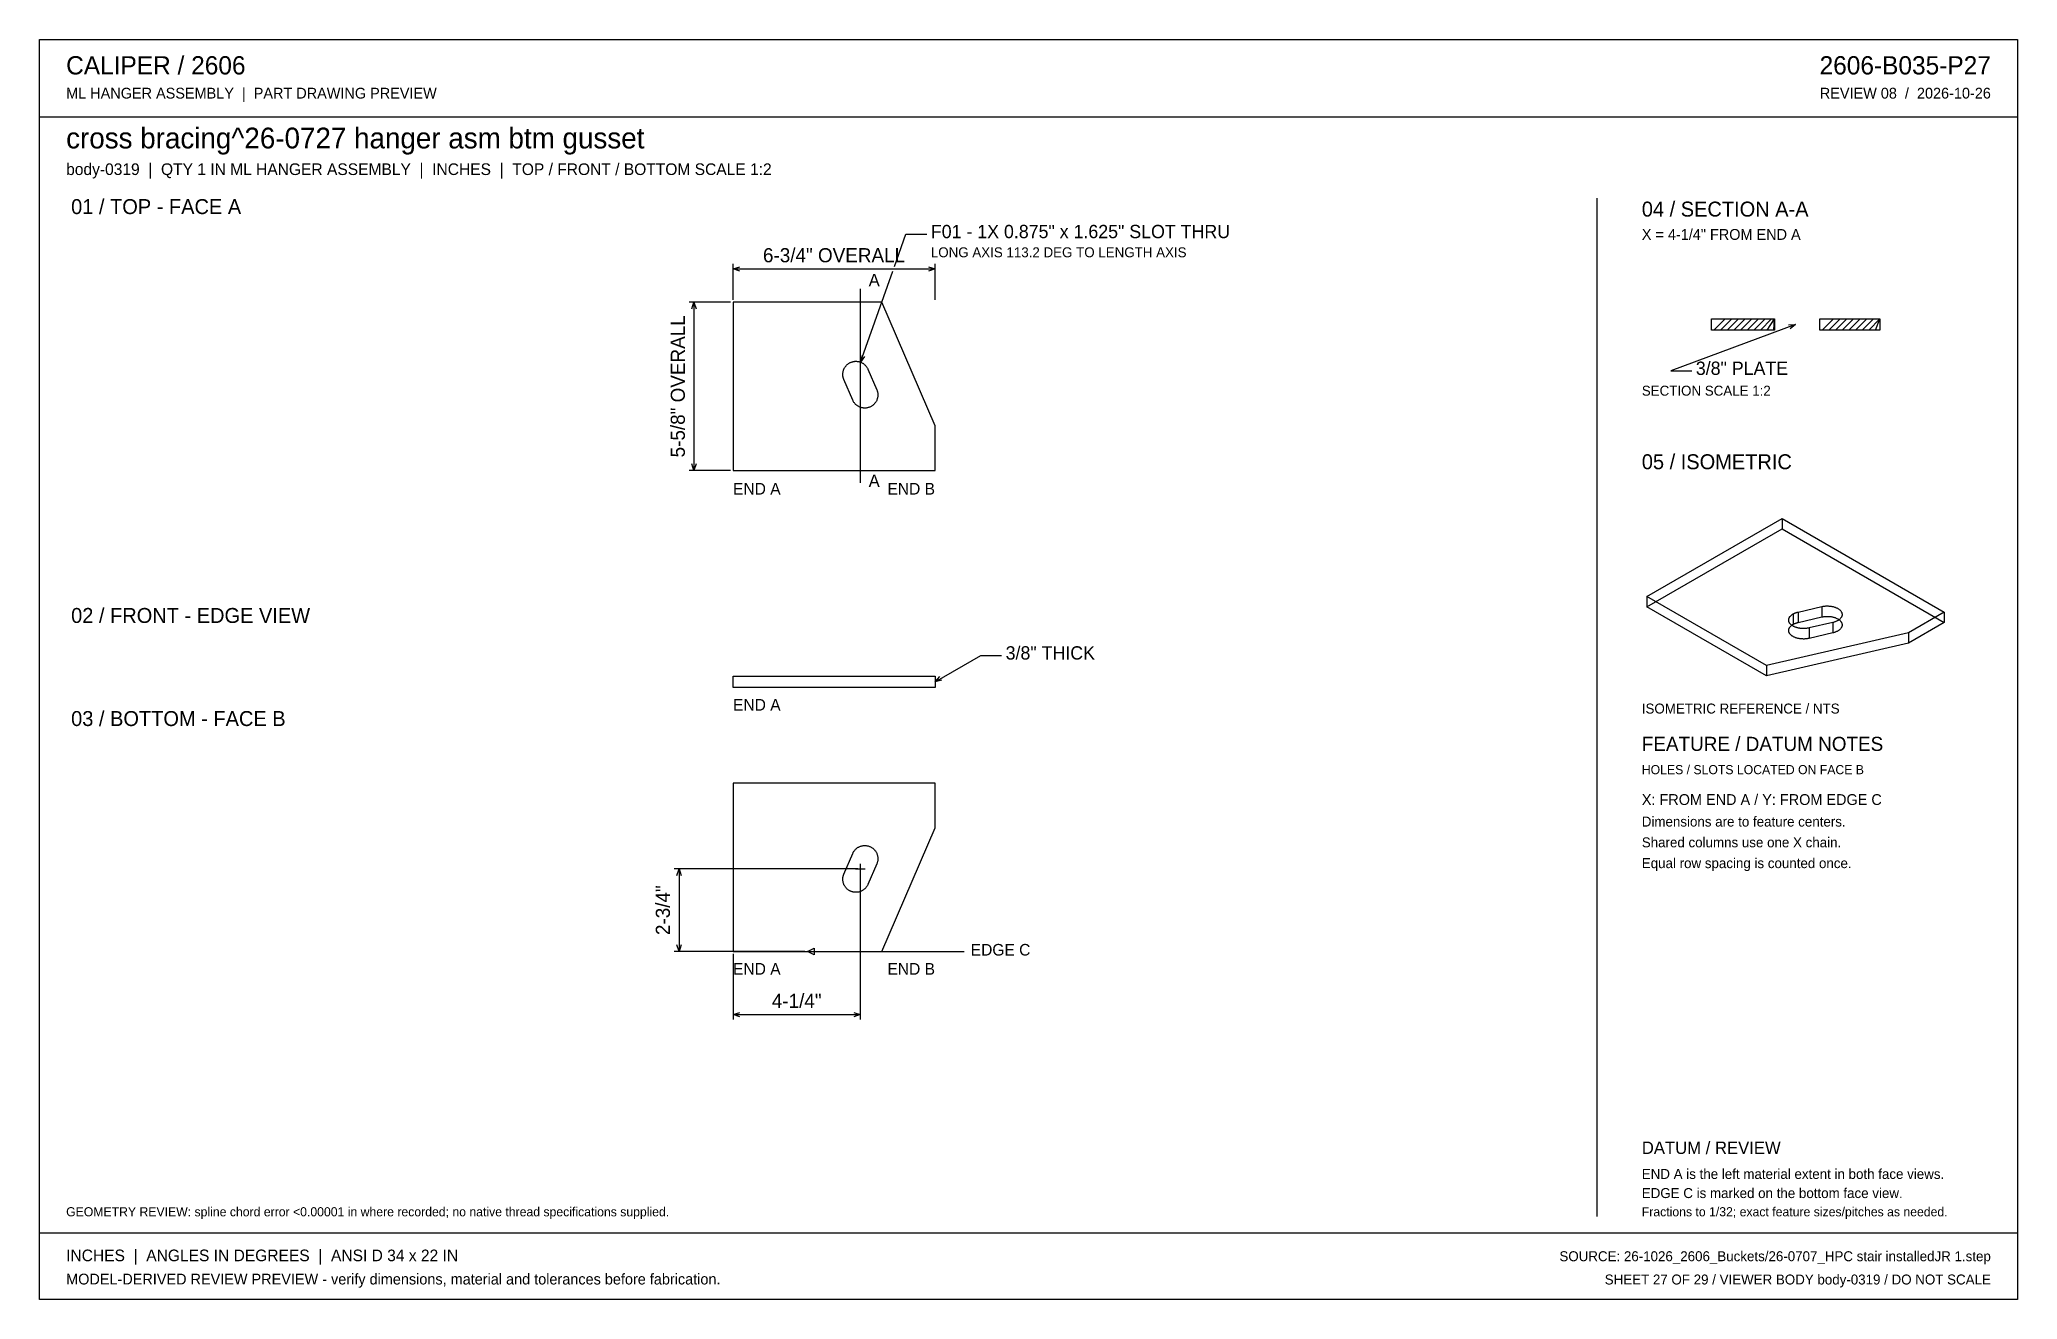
# Model space of a CAD drawing. Header units: inches. Extents: x 0.9 to 67.1, y 0.9 to 43.1.
import ezdxf
from ezdxf.enums import TextEntityAlignment as Align

# ---------------------------------------------------------------- set-up
doc = ezdxf.new("R2010")
doc.units = ezdxf.units.IN
doc.header["$MEASUREMENT"] = 0

msp = doc.modelspace()

# ---------------------------------------------------------------- linework, layer by layer
at = {"layer": 'ANNOTATION'}
for p, q in [((29.516, 35.467), (29.903, 36.556)), ((29.903, 36.556), (30.597, 36.556)), ((24.125, 34.361), (24.125, 35.556)), ((24.125, 35.389), (24.347, 35.458)), ((24.125, 35.389), (30.875, 35.389)), ((24.347, 35.319), (24.125, 35.389)), ((28.383, 32.275), (29.461, 35.31)), ((30.653, 35.458), (30.875, 35.389)), ((30.875, 35.389), (30.653, 35.319)), ((30.875, 34.361), (30.875, 35.556)), ((28.379, 34.722), (28.379, 28.236)), ((24.042, 34.278), (22.653, 34.278)), ((22.75, 34.056), (22.819, 34.278)), ((22.819, 34.278), (22.819, 28.653)), ((22.819, 34.278), (22.889, 34.056)), ((59.639, 33.535), (55.472, 31.986)), ((59.406, 33.522), (59.639, 33.535)), ((59.639, 33.535), (59.455, 33.392)), ((28.383, 32.275), (28.392, 32.508)), ((28.522, 32.461), (28.383, 32.275)), ((55.472, 31.986), (56.167, 31.986)), ((24.042, 28.653), (22.653, 28.653)), ((22.819, 28.653), (22.75, 28.875)), ((22.889, 28.875), (22.819, 28.653)), ((30.875, 21.59), (32.403, 22.472)), ((32.403, 22.472), (33.097, 22.472)), ((30.875, 21.59), (31.033, 21.762)), ((31.102, 21.641), (30.875, 21.59)), ((28.296, 15.334), (22.153, 15.334)), ((22.25, 15.112), (22.319, 15.334)), ((22.319, 15.334), (22.319, 12.576)), ((22.319, 15.334), (22.389, 15.112)), ((28.213, 15.334), (28.546, 15.334)), ((28.379, 15.501), (28.379, 15.168)), ((28.379, 15.251), (28.379, 10.299)), ((26.529, 12.576), (22.153, 12.576)), ((22.319, 12.576), (22.25, 12.799)), ((22.389, 12.799), (22.319, 12.576)), ((26.612, 12.576), (26.835, 12.688)), ((26.612, 12.576), (31.847, 12.576)), ((26.835, 12.465), (26.612, 12.576)), ((26.835, 12.688), (26.835, 12.465)), ((24.125, 12.493), (24.125, 10.299)), ((24.125, 10.465), (24.347, 10.535)), ((24.125, 10.465), (28.379, 10.465)), ((24.347, 10.396), (24.125, 10.465)), ((28.157, 10.535), (28.379, 10.465)), ((28.379, 10.465), (28.157, 10.396))]:
    msp.add_line(p, q, dxfattribs=at)
at = {"layer": 'OUTLINE'}
for p, q in [((0.944, 43.056), (67.056, 43.056)), ((0.944, 0.944), (0.944, 43.056)), ((67.056, 43.056), (67.056, 0.944)), ((0.944, 40.472), (67.056, 40.472)), ((53, 37.75), (53, 3.722)), ((24.125, 34.278), (24.125, 28.653)), ((29.1, 34.278), (24.125, 34.278)), ((30.875, 30.143), (29.1, 34.278)), ((56.826, 33.722), (58.937, 33.722)), ((56.826, 33.347), (56.826, 33.722)), ((56.91, 33.347), (57.285, 33.722)), ((57.132, 33.347), (57.507, 33.722)), ((57.354, 33.347), (57.729, 33.722)), ((57.576, 33.347), (57.951, 33.722)), ((57.799, 33.347), (58.174, 33.722)), ((58.021, 33.347), (58.396, 33.722)), ((58.243, 33.347), (58.618, 33.722)), ((58.465, 33.347), (58.84, 33.722)), ((58.688, 33.347), (58.937, 33.722)), ((58.91, 33.347), (58.937, 33.722)), ((58.937, 33.722), (58.937, 33.347)), ((60.45, 33.722), (62.451, 33.722)), ((60.45, 33.347), (60.45, 33.722)), ((60.533, 33.347), (60.908, 33.722)), ((60.755, 33.347), (61.13, 33.722)), ((60.978, 33.347), (61.353, 33.722)), ((61.2, 33.347), (61.575, 33.722)), ((61.422, 33.347), (61.797, 33.722)), ((61.644, 33.347), (62.019, 33.722)), ((61.866, 33.347), (62.241, 33.722)), ((62.089, 33.347), (62.451, 33.722)), ((62.311, 33.347), (62.451, 33.722)), ((62.451, 33.722), (62.451, 33.347)), ((58.937, 33.347), (56.826, 33.347)), ((62.451, 33.347), (60.45, 33.347)), ((27.794, 31.883), (27.795, 31.902)), ((27.794, 31.864), (27.794, 31.883)), ((27.794, 31.862), (27.794, 31.864)), ((27.794, 31.859), (27.794, 31.862)), ((27.794, 31.856), (27.794, 31.859)), ((27.794, 31.853), (27.794, 31.856)), ((27.794, 31.851), (27.794, 31.853)), ((27.794, 31.848), (27.794, 31.851)), ((27.794, 31.845), (27.794, 31.848)), ((27.794, 31.842), (27.794, 31.845)), ((27.795, 31.84), (27.794, 31.842)), ((27.795, 31.902), (27.797, 31.92)), ((27.795, 31.837), (27.795, 31.84)), ((27.795, 31.834), (27.795, 31.837)), ((27.795, 31.831), (27.795, 31.834)), ((27.795, 31.828), (27.795, 31.831)), ((27.796, 31.826), (27.795, 31.828)), ((27.796, 31.823), (27.796, 31.826)), ((27.796, 31.82), (27.796, 31.823)), ((27.796, 31.817), (27.796, 31.82)), ((27.797, 31.815), (27.796, 31.817)), ((27.797, 31.92), (27.8, 31.939)), ((27.797, 31.812), (27.797, 31.815)), ((27.797, 31.809), (27.797, 31.812)), ((27.798, 31.806), (27.797, 31.809)), ((27.798, 31.804), (27.798, 31.806)), ((27.798, 31.801), (27.798, 31.804)), ((27.799, 31.798), (27.798, 31.801)), ((27.799, 31.795), (27.799, 31.798)), ((27.8, 31.793), (27.799, 31.795)), ((27.8, 31.939), (27.804, 31.957)), ((27.8, 31.79), (27.8, 31.793)), ((27.801, 31.787), (27.8, 31.79)), ((27.801, 31.785), (27.801, 31.787)), ((27.802, 31.782), (27.801, 31.785)), ((27.802, 31.779), (27.802, 31.782)), ((27.803, 31.776), (27.802, 31.779)), ((27.803, 31.774), (27.803, 31.776)), ((27.804, 31.771), (27.803, 31.774)), ((27.804, 31.957), (27.808, 31.975)), ((27.805, 31.768), (27.804, 31.771)), ((27.805, 31.766), (27.805, 31.768)), ((27.806, 31.763), (27.805, 31.766)), ((27.806, 31.76), (27.806, 31.763)), ((27.807, 31.757), (27.806, 31.76)), ((27.808, 31.755), (27.807, 31.757)), ((27.808, 31.975), (27.813, 31.993)), ((27.809, 31.752), (27.808, 31.755)), ((27.809, 31.749), (27.809, 31.752)), ((27.81, 31.747), (27.809, 31.749)), ((27.811, 31.744), (27.81, 31.747)), ((27.811, 31.741), (27.811, 31.744)), ((27.812, 31.739), (27.811, 31.741)), ((27.813, 31.736), (27.812, 31.739)), ((27.813, 31.993), (27.819, 32.011)), ((27.814, 31.733), (27.813, 31.736)), ((27.815, 31.731), (27.814, 31.733)), ((27.819, 32.011), (27.826, 32.029)), ((27.826, 32.029), (27.833, 32.046)), ((27.833, 32.046), (27.841, 32.063)), ((27.841, 32.063), (27.85, 32.079)), ((27.85, 32.079), (27.86, 32.095)), ((27.86, 32.095), (27.87, 32.111)), ((27.87, 32.111), (27.881, 32.126)), ((27.881, 32.126), (27.892, 32.141)), ((27.892, 32.141), (27.904, 32.155)), ((27.904, 32.155), (27.917, 32.169)), ((27.917, 32.169), (27.93, 32.182)), ((27.93, 32.182), (27.944, 32.195)), ((27.944, 32.195), (27.959, 32.207)), ((27.959, 32.207), (27.973, 32.218)), ((27.973, 32.218), (27.989, 32.229)), ((27.989, 32.229), (28.005, 32.239)), ((28.005, 32.239), (28.021, 32.248)), ((28.021, 32.248), (28.037, 32.257)), ((28.037, 32.257), (28.054, 32.265)), ((28.054, 32.265), (28.072, 32.272)), ((28.072, 32.272), (28.089, 32.278)), ((28.089, 32.278), (28.107, 32.284)), ((28.107, 32.284), (28.125, 32.289)), ((28.125, 32.289), (28.143, 32.293)), ((28.143, 32.293), (28.162, 32.296)), ((28.162, 32.296), (28.18, 32.299)), ((28.18, 32.299), (28.199, 32.301)), ((28.199, 32.301), (28.217, 32.302)), ((28.217, 32.302), (28.236, 32.302)), ((28.236, 32.302), (28.255, 32.301)), ((28.255, 32.301), (28.273, 32.3)), ((28.273, 32.3), (28.292, 32.298)), ((28.292, 32.298), (28.311, 32.295)), ((28.311, 32.295), (28.329, 32.291)), ((28.329, 32.291), (28.347, 32.286)), ((28.347, 32.286), (28.365, 32.281)), ((28.365, 32.281), (28.383, 32.275)), ((28.383, 32.275), (28.4, 32.268)), ((28.4, 32.268), (28.417, 32.261)), ((28.417, 32.261), (28.434, 32.252)), ((28.434, 32.252), (28.45, 32.243)), ((28.45, 32.243), (28.466, 32.234)), ((28.466, 32.234), (28.482, 32.223)), ((28.482, 32.223), (28.497, 32.212)), ((28.497, 32.212), (28.511, 32.2)), ((28.511, 32.2), (28.526, 32.188)), ((28.526, 32.188), (28.539, 32.175)), ((28.539, 32.175), (28.552, 32.162)), ((28.552, 32.162), (28.565, 32.148)), ((28.565, 32.148), (28.576, 32.133)), ((28.576, 32.133), (28.588, 32.118)), ((28.588, 32.118), (28.598, 32.103)), ((28.598, 32.103), (28.608, 32.087)), ((28.608, 32.087), (28.617, 32.071)), ((28.617, 32.071), (28.626, 32.054)), ((28.626, 32.054), (28.633, 32.037)), ((28.633, 32.037), (28.929, 31.348)), ((27.816, 31.728), (27.815, 31.731)), ((27.816, 31.726), (27.816, 31.728)), ((27.817, 31.723), (27.816, 31.726)), ((27.818, 31.72), (27.817, 31.723)), ((27.819, 31.718), (27.818, 31.72)), ((27.82, 31.715), (27.819, 31.718)), ((27.821, 31.712), (27.82, 31.715)), ((27.822, 31.71), (27.821, 31.712)), ((27.823, 31.707), (27.822, 31.71)), ((27.824, 31.705), (27.823, 31.707)), ((27.825, 31.702), (27.824, 31.705)), ((27.826, 31.7), (27.825, 31.702)), ((27.827, 31.697), (27.826, 31.7)), ((27.828, 31.694), (27.827, 31.697)), ((27.829, 31.692), (27.828, 31.694)), ((28.125, 31.003), (27.829, 31.692)), ((28.929, 31.348), (28.937, 31.328)), ((28.937, 31.328), (28.944, 31.308)), ((28.944, 31.308), (28.95, 31.287)), ((28.953, 31.074), (28.947, 31.054)), ((28.95, 31.287), (28.955, 31.266)), ((28.957, 31.095), (28.953, 31.074)), ((28.955, 31.266), (28.959, 31.245)), ((28.961, 31.117), (28.957, 31.095)), ((28.959, 31.245), (28.962, 31.224)), ((28.963, 31.138), (28.961, 31.117)), ((28.962, 31.224), (28.964, 31.202)), ((28.964, 31.159), (28.963, 31.138)), ((28.964, 31.202), (28.965, 31.181)), ((28.965, 31.181), (28.964, 31.159)), ((28.134, 30.983), (28.125, 31.003)), ((28.144, 30.964), (28.134, 30.983)), ((28.155, 30.946), (28.144, 30.964)), ((28.167, 30.928), (28.155, 30.946)), ((28.179, 30.91), (28.167, 30.928)), ((28.193, 30.893), (28.179, 30.91)), ((28.207, 30.877), (28.193, 30.893)), ((28.222, 30.862), (28.207, 30.877)), ((28.238, 30.847), (28.222, 30.862)), ((28.254, 30.834), (28.238, 30.847)), ((28.271, 30.821), (28.254, 30.834)), ((28.289, 30.808), (28.271, 30.821)), ((28.307, 30.797), (28.289, 30.808)), ((28.326, 30.787), (28.307, 30.797)), ((28.345, 30.777), (28.326, 30.787)), ((28.365, 30.769), (28.345, 30.777)), ((28.385, 30.762), (28.365, 30.769)), ((28.406, 30.755), (28.385, 30.762)), ((28.426, 30.75), (28.406, 30.755)), ((28.447, 30.745), (28.426, 30.75)), ((28.469, 30.742), (28.447, 30.745)), ((28.49, 30.739), (28.469, 30.742)), ((28.511, 30.738), (28.49, 30.739)), ((28.533, 30.738), (28.511, 30.738)), ((28.554, 30.739), (28.533, 30.738)), ((28.576, 30.74), (28.554, 30.739)), ((28.597, 30.743), (28.576, 30.74)), ((28.618, 30.747), (28.597, 30.743)), ((28.639, 30.752), (28.618, 30.747)), ((28.66, 30.758), (28.639, 30.752)), ((28.68, 30.765), (28.66, 30.758)), ((28.7, 30.773), (28.68, 30.765)), ((28.719, 30.782), (28.7, 30.773)), ((28.738, 30.792), (28.719, 30.782)), ((28.757, 30.803), (28.738, 30.792)), ((28.775, 30.815), (28.757, 30.803)), ((28.792, 30.827), (28.775, 30.815)), ((28.809, 30.841), (28.792, 30.827)), ((28.825, 30.855), (28.809, 30.841)), ((28.841, 30.87), (28.825, 30.855)), ((28.855, 30.886), (28.841, 30.87)), ((28.869, 30.902), (28.855, 30.886)), ((28.882, 30.919), (28.869, 30.902)), ((28.894, 30.937), (28.882, 30.919)), ((28.905, 30.955), (28.894, 30.937)), ((28.916, 30.974), (28.905, 30.955)), ((28.925, 30.993), (28.916, 30.974)), ((28.934, 31.013), (28.925, 30.993)), ((28.941, 31.033), (28.934, 31.013)), ((28.947, 31.054), (28.941, 31.033)), ((30.875, 28.653), (30.875, 30.143)), ((24.125, 28.653), (30.875, 28.653)), ((54.667, 24.44), (59.187, 27.05)), ((54.667, 24.092), (59.187, 26.702)), ((59.187, 27.05), (59.187, 26.702)), ((59.187, 27.05), (64.611, 23.918)), ((59.187, 26.702), (64.611, 23.57)), ((54.667, 24.44), (54.667, 24.092)), ((58.664, 22.132), (54.667, 24.44)), ((58.664, 21.784), (54.667, 24.092)), ((59.477, 23.799), (59.488, 23.81)), ((59.488, 23.81), (59.5, 23.82)), ((59.5, 23.82), (59.512, 23.83)), ((59.512, 23.83), (59.525, 23.839)), ((59.525, 23.839), (59.54, 23.848)), ((59.54, 23.848), (59.554, 23.857)), ((59.554, 23.857), (59.556, 23.859)), ((59.554, 23.857), (59.554, 23.509)), ((59.556, 23.859), (59.559, 23.86)), ((59.559, 23.86), (59.561, 23.861)), ((59.561, 23.861), (59.563, 23.862)), ((59.563, 23.862), (59.566, 23.864)), ((59.566, 23.864), (59.568, 23.865)), ((59.568, 23.865), (59.57, 23.866)), ((59.57, 23.866), (59.573, 23.867)), ((59.573, 23.867), (59.575, 23.869)), ((59.575, 23.869), (59.577, 23.87)), ((59.577, 23.87), (59.58, 23.871)), ((59.58, 23.871), (59.582, 23.872)), ((59.582, 23.872), (59.584, 23.873)), ((59.584, 23.873), (59.587, 23.874)), ((59.587, 23.874), (59.589, 23.876)), ((59.589, 23.876), (59.592, 23.877)), ((59.592, 23.877), (59.594, 23.878)), ((59.594, 23.878), (59.597, 23.879)), ((59.597, 23.879), (59.599, 23.88)), ((59.599, 23.88), (59.601, 23.881)), ((59.601, 23.881), (59.604, 23.882)), ((59.604, 23.882), (59.606, 23.884)), ((59.606, 23.884), (59.609, 23.885)), ((59.609, 23.885), (59.612, 23.886)), ((59.612, 23.886), (59.614, 23.887)), ((59.614, 23.887), (59.617, 23.888)), ((59.617, 23.888), (59.619, 23.889)), ((59.619, 23.889), (59.622, 23.89)), ((59.622, 23.89), (59.624, 23.891)), ((59.624, 23.891), (59.627, 23.892)), ((59.627, 23.892), (59.63, 23.893)), ((59.63, 23.893), (59.632, 23.894)), ((59.632, 23.894), (59.635, 23.895)), ((59.635, 23.895), (59.638, 23.896)), ((59.638, 23.896), (59.64, 23.897)), ((59.64, 23.897), (59.643, 23.898)), ((59.643, 23.898), (59.646, 23.899)), ((59.646, 23.899), (59.648, 23.9)), ((59.648, 23.9), (59.651, 23.901)), ((59.651, 23.901), (59.654, 23.902)), ((59.654, 23.902), (59.656, 23.903)), ((59.656, 23.903), (59.659, 23.904)), ((59.659, 23.904), (59.662, 23.904)), ((59.662, 23.904), (59.665, 23.905)), ((59.665, 23.905), (59.667, 23.906)), ((59.667, 23.906), (59.67, 23.907)), ((59.67, 23.907), (59.673, 23.908)), ((59.673, 23.908), (59.676, 23.909)), ((59.676, 23.909), (59.678, 23.91)), ((59.678, 23.91), (59.681, 23.91)), ((59.681, 23.91), (59.684, 23.911)), ((59.684, 23.911), (59.687, 23.912)), ((59.687, 23.912), (59.69, 23.913)), ((59.69, 23.913), (59.693, 23.914)), ((59.693, 23.914), (59.695, 23.914)), ((59.695, 23.914), (59.698, 23.915)), ((59.698, 23.915), (59.701, 23.916)), ((59.701, 23.916), (59.704, 23.917)), ((59.704, 23.917), (59.707, 23.917)), ((59.707, 23.917), (59.71, 23.918)), ((59.71, 23.918), (59.713, 23.919)), ((59.713, 23.919), (59.716, 23.92)), ((59.716, 23.92), (59.719, 23.92)), ((59.719, 23.92), (59.721, 23.921)), ((59.721, 23.921), (60.513, 24.103)), ((59.721, 23.921), (59.721, 23.573)), ((60.513, 24.103), (60.536, 24.108)), ((60.513, 24.103), (60.513, 23.755)), ((60.536, 24.108), (60.559, 24.113)), ((60.559, 24.113), (60.583, 24.116)), ((60.583, 24.116), (60.607, 24.119)), ((60.607, 24.119), (60.631, 24.121)), ((60.631, 24.121), (60.655, 24.123)), ((60.655, 24.123), (60.679, 24.124)), ((60.679, 24.124), (60.704, 24.124)), ((60.704, 24.124), (60.728, 24.123)), ((60.728, 24.123), (60.752, 24.122)), ((60.752, 24.122), (60.777, 24.12)), ((60.777, 24.12), (60.801, 24.118)), ((60.801, 24.118), (60.824, 24.114)), ((60.824, 24.114), (60.848, 24.11)), ((60.848, 24.11), (60.871, 24.106)), ((60.871, 24.106), (60.894, 24.101)), ((60.894, 24.101), (60.916, 24.095)), ((60.916, 24.095), (60.937, 24.088)), ((60.937, 24.088), (60.958, 24.081)), ((60.958, 24.081), (60.979, 24.073)), ((60.979, 24.073), (60.999, 24.065)), ((60.999, 24.065), (61.018, 24.056)), ((61.018, 24.056), (61.036, 24.047)), ((61.036, 24.047), (61.053, 24.037)), ((61.053, 24.037), (61.07, 24.027)), ((61.07, 24.027), (61.086, 24.016)), ((61.086, 24.016), (61.101, 24.005)), ((61.101, 24.005), (61.114, 23.993)), ((61.114, 23.993), (61.127, 23.981)), ((61.127, 23.981), (61.139, 23.969)), ((61.139, 23.969), (61.15, 23.956)), ((61.15, 23.956), (61.159, 23.943)), ((61.159, 23.943), (61.168, 23.93)), ((61.168, 23.93), (61.175, 23.917)), ((61.175, 23.917), (61.181, 23.903)), ((61.181, 23.903), (61.186, 23.889)), ((61.186, 23.889), (61.19, 23.875)), ((61.192, 23.805), (61.188, 23.791)), ((61.19, 23.875), (61.193, 23.861)), ((61.194, 23.819), (61.192, 23.805)), ((61.193, 23.861), (61.194, 23.847)), ((61.194, 23.847), (61.195, 23.833)), ((61.195, 23.833), (61.194, 23.819)), ((64.611, 23.918), (63.414, 23.227)), ((64.611, 23.918), (64.611, 23.57)), ((63.414, 23.227), (58.664, 22.132)), ((59.409, 23.671), (59.411, 23.683)), ((59.409, 23.659), (59.409, 23.671)), ((59.409, 23.647), (59.409, 23.659)), ((59.41, 23.634), (59.409, 23.647)), ((59.409, 23.323), (59.411, 23.335)), ((59.409, 23.311), (59.409, 23.323)), ((59.409, 23.299), (59.409, 23.311)), ((59.41, 23.286), (59.409, 23.299)), ((59.412, 23.622), (59.41, 23.634)), ((59.412, 23.274), (59.41, 23.286)), ((59.411, 23.683), (59.414, 23.696)), ((59.411, 23.335), (59.414, 23.348)), ((59.415, 23.61), (59.412, 23.622)), ((59.415, 23.262), (59.412, 23.274)), ((59.414, 23.696), (59.417, 23.708)), ((59.414, 23.348), (59.417, 23.36)), ((59.418, 23.598), (59.415, 23.61)), ((59.418, 23.25), (59.415, 23.262)), ((59.417, 23.708), (59.422, 23.72)), ((59.417, 23.36), (59.422, 23.372)), ((59.423, 23.586), (59.418, 23.598)), ((59.423, 23.238), (59.418, 23.25)), ((59.422, 23.72), (59.427, 23.732)), ((59.422, 23.372), (59.427, 23.384)), ((59.428, 23.574), (59.423, 23.586)), ((59.428, 23.226), (59.423, 23.238)), ((59.427, 23.732), (59.433, 23.743)), ((59.427, 23.384), (59.433, 23.395)), ((59.435, 23.562), (59.428, 23.574)), ((59.435, 23.214), (59.428, 23.226)), ((59.433, 23.743), (59.44, 23.755)), ((59.433, 23.395), (59.44, 23.407)), ((59.442, 23.551), (59.435, 23.562)), ((59.442, 23.203), (59.435, 23.214)), ((59.44, 23.755), (59.448, 23.766)), ((59.44, 23.407), (59.448, 23.418)), ((59.45, 23.539), (59.442, 23.551)), ((59.45, 23.191), (59.442, 23.203)), ((59.448, 23.766), (59.457, 23.777)), ((59.448, 23.418), (59.457, 23.429)), ((59.459, 23.528), (59.45, 23.539)), ((59.459, 23.18), (59.45, 23.191)), ((59.457, 23.777), (59.466, 23.788)), ((59.457, 23.429), (59.466, 23.44)), ((59.469, 23.517), (59.459, 23.528)), ((59.469, 23.169), (59.459, 23.18)), ((59.466, 23.788), (59.477, 23.799)), ((59.466, 23.44), (59.477, 23.451)), ((59.479, 23.507), (59.469, 23.517)), ((59.479, 23.159), (59.469, 23.169)), ((59.477, 23.451), (59.488, 23.462)), ((59.491, 23.496), (59.479, 23.507)), ((59.491, 23.148), (59.479, 23.159)), ((59.488, 23.462), (59.5, 23.472)), ((59.503, 23.486), (59.491, 23.496)), ((59.503, 23.138), (59.491, 23.148)), ((59.5, 23.472), (59.512, 23.482)), ((59.516, 23.476), (59.503, 23.486)), ((59.512, 23.482), (59.525, 23.491)), ((59.529, 23.467), (59.516, 23.476)), ((59.525, 23.491), (59.54, 23.5)), ((59.543, 23.458), (59.529, 23.467)), ((59.54, 23.5), (59.554, 23.509)), ((59.558, 23.449), (59.543, 23.458)), ((59.554, 23.509), (59.556, 23.511)), ((59.556, 23.511), (59.559, 23.512)), ((59.574, 23.441), (59.558, 23.449)), ((59.559, 23.512), (59.561, 23.513)), ((59.561, 23.513), (59.563, 23.514)), ((59.563, 23.514), (59.566, 23.516)), ((59.566, 23.516), (59.568, 23.517)), ((59.568, 23.517), (59.57, 23.518)), ((59.57, 23.518), (59.573, 23.519)), ((59.573, 23.519), (59.575, 23.521)), ((59.59, 23.433), (59.574, 23.441)), ((59.575, 23.521), (59.577, 23.522)), ((59.577, 23.522), (59.58, 23.523)), ((59.58, 23.523), (59.582, 23.524)), ((59.582, 23.524), (59.584, 23.525)), ((59.584, 23.525), (59.587, 23.526)), ((59.587, 23.526), (59.589, 23.528)), ((59.589, 23.528), (59.592, 23.529)), ((59.606, 23.425), (59.59, 23.433)), ((59.592, 23.529), (59.594, 23.53)), ((59.594, 23.53), (59.597, 23.531)), ((59.597, 23.531), (59.599, 23.532)), ((59.599, 23.532), (59.601, 23.533)), ((59.601, 23.533), (59.604, 23.534)), ((59.604, 23.534), (59.606, 23.536)), ((59.606, 23.536), (59.609, 23.537)), ((59.624, 23.418), (59.606, 23.425)), ((59.609, 23.537), (59.612, 23.538)), ((59.612, 23.538), (59.614, 23.539)), ((59.614, 23.539), (59.617, 23.54)), ((59.617, 23.54), (59.619, 23.541)), ((59.619, 23.541), (59.622, 23.542)), ((59.622, 23.542), (59.624, 23.543)), ((59.624, 23.543), (59.627, 23.544)), ((59.641, 23.411), (59.624, 23.418)), ((59.627, 23.544), (59.63, 23.545)), ((59.63, 23.545), (59.632, 23.546)), ((59.632, 23.546), (59.635, 23.547)), ((59.635, 23.547), (59.638, 23.548)), ((59.638, 23.548), (59.64, 23.549)), ((59.64, 23.549), (59.643, 23.55)), ((59.66, 23.405), (59.641, 23.411)), ((59.643, 23.55), (59.646, 23.551)), ((59.646, 23.551), (59.648, 23.552)), ((59.648, 23.552), (59.651, 23.553)), ((59.651, 23.553), (59.654, 23.554)), ((59.654, 23.554), (59.656, 23.555)), ((59.656, 23.555), (59.659, 23.556)), ((59.659, 23.556), (59.662, 23.556)), ((59.678, 23.399), (59.66, 23.405)), ((59.662, 23.556), (59.665, 23.557)), ((59.665, 23.557), (59.667, 23.558)), ((59.667, 23.558), (59.67, 23.559)), ((59.67, 23.559), (59.673, 23.56)), ((59.673, 23.56), (59.676, 23.561)), ((59.676, 23.561), (59.678, 23.562)), ((59.678, 23.562), (59.681, 23.562)), ((59.697, 23.394), (59.678, 23.399)), ((59.681, 23.562), (59.684, 23.563)), ((59.684, 23.563), (59.687, 23.564)), ((59.687, 23.564), (59.69, 23.565)), ((59.69, 23.565), (59.693, 23.566)), ((59.693, 23.566), (59.695, 23.566)), ((59.695, 23.566), (59.698, 23.567)), ((59.717, 23.389), (59.697, 23.394)), ((59.698, 23.567), (59.701, 23.568)), ((59.701, 23.568), (59.704, 23.569)), ((59.704, 23.569), (59.707, 23.569)), ((59.707, 23.569), (59.71, 23.57)), ((59.71, 23.57), (59.713, 23.571)), ((59.713, 23.571), (59.716, 23.572)), ((59.716, 23.572), (59.719, 23.572)), ((59.737, 23.384), (59.717, 23.389)), ((59.719, 23.572), (59.721, 23.573)), ((59.721, 23.573), (60.513, 23.755)), ((59.757, 23.38), (59.737, 23.384)), ((59.777, 23.377), (59.757, 23.38)), ((59.798, 23.374), (59.777, 23.377)), ((59.819, 23.372), (59.798, 23.374)), ((59.84, 23.37), (59.819, 23.372)), ((59.861, 23.368), (59.84, 23.37)), ((59.882, 23.368), (59.861, 23.368)), ((59.903, 23.367), (59.882, 23.368)), ((59.925, 23.367), (59.903, 23.367)), ((59.946, 23.368), (59.925, 23.367)), ((59.967, 23.369), (59.946, 23.368)), ((59.988, 23.371), (59.967, 23.369)), ((60.009, 23.373), (59.988, 23.371)), ((60.03, 23.376), (60.009, 23.373)), ((60.05, 23.38), (60.03, 23.376)), ((60.07, 23.383), (60.05, 23.38)), ((60.09, 23.388), (60.07, 23.383)), ((60.882, 23.57), (60.09, 23.388)), ((60.09, 23.388), (60.09, 23.04)), ((60.882, 23.222), (60.09, 23.04)), ((60.513, 23.755), (60.536, 23.76)), ((60.536, 23.76), (60.559, 23.765)), ((60.559, 23.765), (60.583, 23.768)), ((60.583, 23.768), (60.607, 23.771)), ((60.607, 23.771), (60.631, 23.773)), ((60.631, 23.773), (60.655, 23.775)), ((60.655, 23.775), (60.679, 23.776)), ((60.679, 23.776), (60.704, 23.776)), ((60.704, 23.776), (60.728, 23.775)), ((60.728, 23.775), (60.752, 23.774)), ((60.752, 23.774), (60.777, 23.772)), ((60.777, 23.772), (60.801, 23.77)), ((60.801, 23.77), (60.824, 23.766)), ((60.824, 23.766), (60.848, 23.762)), ((60.848, 23.762), (60.871, 23.758)), ((60.871, 23.758), (60.894, 23.753)), ((60.904, 23.576), (60.882, 23.57)), ((60.882, 23.57), (60.882, 23.222)), ((60.904, 23.228), (60.882, 23.222)), ((60.894, 23.753), (60.916, 23.747)), ((60.926, 23.582), (60.904, 23.576)), ((60.926, 23.234), (60.904, 23.228)), ((60.916, 23.747), (60.937, 23.74)), ((60.947, 23.589), (60.926, 23.582)), ((60.947, 23.241), (60.926, 23.234)), ((60.937, 23.74), (60.958, 23.733)), ((60.968, 23.596), (60.947, 23.589)), ((60.968, 23.248), (60.947, 23.241)), ((60.958, 23.733), (60.979, 23.725)), ((60.988, 23.604), (60.968, 23.596)), ((60.988, 23.256), (60.968, 23.248)), ((60.979, 23.725), (60.999, 23.717)), ((61.008, 23.613), (60.988, 23.604)), ((61.008, 23.265), (60.988, 23.256)), ((60.999, 23.717), (61.018, 23.708)), ((61.027, 23.622), (61.008, 23.613)), ((61.027, 23.274), (61.008, 23.265)), ((61.018, 23.708), (61.036, 23.699)), ((61.044, 23.631), (61.027, 23.622)), ((61.044, 23.283), (61.027, 23.274)), ((61.036, 23.699), (61.053, 23.689)), ((61.061, 23.641), (61.044, 23.631)), ((61.061, 23.293), (61.044, 23.283)), ((61.053, 23.689), (61.07, 23.679)), ((61.078, 23.652), (61.061, 23.641)), ((61.078, 23.304), (61.061, 23.293)), ((61.07, 23.679), (61.086, 23.668)), ((61.093, 23.663), (61.078, 23.652)), ((61.093, 23.315), (61.078, 23.304)), ((61.086, 23.668), (61.101, 23.657)), ((61.107, 23.674), (61.093, 23.663)), ((61.107, 23.326), (61.093, 23.315)), ((61.101, 23.657), (61.114, 23.645)), ((61.121, 23.686), (61.107, 23.674)), ((61.121, 23.338), (61.107, 23.326)), ((61.114, 23.645), (61.127, 23.633)), ((61.133, 23.698), (61.121, 23.686)), ((61.133, 23.35), (61.121, 23.338)), ((61.127, 23.633), (61.139, 23.621)), ((61.144, 23.711), (61.133, 23.698)), ((61.144, 23.363), (61.133, 23.35)), ((61.139, 23.621), (61.15, 23.608)), ((61.154, 23.723), (61.144, 23.711)), ((61.154, 23.376), (61.144, 23.363)), ((61.15, 23.608), (61.159, 23.595)), ((61.163, 23.737), (61.154, 23.723)), ((61.163, 23.389), (61.154, 23.376)), ((61.159, 23.595), (61.168, 23.582)), ((61.171, 23.75), (61.163, 23.737)), ((61.171, 23.402), (61.163, 23.389)), ((61.168, 23.582), (61.175, 23.569)), ((61.178, 23.763), (61.171, 23.75)), ((61.178, 23.415), (61.171, 23.402)), ((61.175, 23.569), (61.181, 23.555)), ((61.184, 23.777), (61.178, 23.763)), ((61.184, 23.429), (61.178, 23.415)), ((61.181, 23.555), (61.186, 23.541)), ((61.188, 23.791), (61.184, 23.777)), ((61.188, 23.443), (61.184, 23.429)), ((61.186, 23.541), (61.19, 23.527)), ((61.192, 23.457), (61.188, 23.443)), ((61.19, 23.527), (61.193, 23.513)), ((61.194, 23.471), (61.192, 23.457)), ((61.193, 23.513), (61.194, 23.499)), ((61.194, 23.499), (61.195, 23.485)), ((61.195, 23.485), (61.194, 23.471)), ((64.611, 23.57), (63.414, 22.879)), ((63.414, 23.227), (63.414, 22.879)), ((63.414, 22.879), (58.664, 21.784)), ((59.516, 23.128), (59.503, 23.138)), ((59.529, 23.119), (59.516, 23.128)), ((59.543, 23.11), (59.529, 23.119)), ((59.558, 23.101), (59.543, 23.11)), ((59.574, 23.093), (59.558, 23.101)), ((59.59, 23.085), (59.574, 23.093)), ((59.606, 23.077), (59.59, 23.085)), ((59.624, 23.07), (59.606, 23.077)), ((59.641, 23.063), (59.624, 23.07)), ((59.66, 23.057), (59.641, 23.063)), ((59.678, 23.051), (59.66, 23.057)), ((59.697, 23.046), (59.678, 23.051)), ((59.717, 23.041), (59.697, 23.046)), ((59.737, 23.036), (59.717, 23.041)), ((59.757, 23.032), (59.737, 23.036)), ((59.777, 23.029), (59.757, 23.032)), ((59.798, 23.026), (59.777, 23.029)), ((59.819, 23.024), (59.798, 23.026)), ((59.84, 23.022), (59.819, 23.024)), ((59.861, 23.02), (59.84, 23.022)), ((59.882, 23.02), (59.861, 23.02)), ((59.903, 23.019), (59.882, 23.02)), ((59.925, 23.019), (59.903, 23.019)), ((59.946, 23.02), (59.925, 23.019)), ((59.967, 23.021), (59.946, 23.02)), ((59.988, 23.023), (59.967, 23.021)), ((60.009, 23.025), (59.988, 23.023)), ((60.03, 23.028), (60.009, 23.025)), ((60.05, 23.032), (60.03, 23.028)), ((60.07, 23.035), (60.05, 23.032)), ((60.09, 23.04), (60.07, 23.035)), ((58.664, 22.132), (58.664, 21.784)), ((24.125, 21.778), (30.875, 21.778)), ((24.125, 21.403), (24.125, 21.778)), ((30.875, 21.403), (24.125, 21.403)), ((30.875, 21.778), (30.875, 21.403)), ((24.125, 18.201), (24.125, 12.576)), ((30.875, 18.201), (24.125, 18.201)), ((30.875, 16.711), (30.875, 18.201)), ((29.1, 12.576), (30.875, 16.711)), ((28.125, 15.851), (28.134, 15.871)), ((28.134, 15.871), (28.144, 15.89)), ((28.144, 15.89), (28.155, 15.909)), ((28.155, 15.909), (28.167, 15.927)), ((28.167, 15.927), (28.179, 15.944)), ((28.179, 15.944), (28.193, 15.961)), ((28.193, 15.961), (28.207, 15.977)), ((28.207, 15.977), (28.222, 15.992)), ((28.222, 15.992), (28.238, 16.007)), ((28.238, 16.007), (28.254, 16.021)), ((28.254, 16.021), (28.271, 16.034)), ((28.271, 16.034), (28.289, 16.046)), ((28.289, 16.046), (28.307, 16.057)), ((28.307, 16.057), (28.326, 16.067)), ((28.326, 16.067), (28.345, 16.077)), ((28.345, 16.077), (28.365, 16.085)), ((28.365, 16.085), (28.385, 16.093)), ((28.385, 16.093), (28.406, 16.099)), ((28.406, 16.099), (28.426, 16.105)), ((28.426, 16.105), (28.447, 16.109)), ((28.447, 16.109), (28.469, 16.112)), ((28.469, 16.112), (28.49, 16.115)), ((28.49, 16.115), (28.511, 16.116)), ((28.511, 16.116), (28.533, 16.116)), ((28.533, 16.116), (28.554, 16.116)), ((28.554, 16.116), (28.576, 16.114)), ((28.576, 16.114), (28.597, 16.111)), ((28.597, 16.111), (28.618, 16.107)), ((28.618, 16.107), (28.639, 16.102)), ((28.639, 16.102), (28.66, 16.096)), ((28.66, 16.096), (28.68, 16.089)), ((28.68, 16.089), (28.7, 16.081)), ((28.7, 16.081), (28.719, 16.072)), ((28.719, 16.072), (28.738, 16.062)), ((28.738, 16.062), (28.757, 16.051)), ((28.757, 16.051), (28.775, 16.039)), ((28.775, 16.039), (28.792, 16.027)), ((28.792, 16.027), (28.809, 16.013)), ((28.809, 16.013), (28.825, 15.999)), ((28.825, 15.999), (28.841, 15.984)), ((28.841, 15.984), (28.855, 15.968)), ((28.855, 15.968), (28.869, 15.952)), ((28.869, 15.952), (28.882, 15.935)), ((28.882, 15.935), (28.894, 15.917)), ((28.894, 15.917), (28.905, 15.899)), ((28.905, 15.899), (28.916, 15.88)), ((28.916, 15.88), (28.925, 15.861)), ((27.829, 15.162), (28.125, 15.851)), ((28.929, 15.506), (28.633, 14.817)), ((28.925, 15.861), (28.934, 15.841)), ((28.937, 15.526), (28.929, 15.506)), ((28.934, 15.841), (28.941, 15.821)), ((28.944, 15.547), (28.937, 15.526)), ((28.941, 15.821), (28.947, 15.8)), ((28.95, 15.567), (28.944, 15.547)), ((28.947, 15.8), (28.953, 15.78)), ((28.955, 15.588), (28.95, 15.567)), ((28.953, 15.78), (28.957, 15.759)), ((28.959, 15.609), (28.955, 15.588)), ((28.957, 15.759), (28.961, 15.738)), ((28.962, 15.63), (28.959, 15.609)), ((28.961, 15.738), (28.963, 15.716)), ((28.964, 15.652), (28.962, 15.63)), ((28.963, 15.716), (28.964, 15.695)), ((28.964, 15.695), (28.965, 15.673)), ((28.965, 15.673), (28.964, 15.652)), ((27.794, 15.012), (27.795, 15.015)), ((27.794, 15.009), (27.794, 15.012)), ((27.794, 15.006), (27.794, 15.009)), ((27.794, 15.004), (27.794, 15.006)), ((27.794, 15.001), (27.794, 15.004)), ((27.794, 14.998), (27.794, 15.001)), ((27.794, 14.995), (27.794, 14.998)), ((27.794, 14.992), (27.794, 14.995)), ((27.794, 14.99), (27.794, 14.992)), ((27.794, 14.971), (27.794, 14.99)), ((27.795, 14.952), (27.794, 14.971)), ((27.795, 15.026), (27.796, 15.028)), ((27.795, 15.023), (27.795, 15.026)), ((27.795, 15.02), (27.795, 15.023)), ((27.795, 15.017), (27.795, 15.02)), ((27.795, 15.015), (27.795, 15.017)), ((27.797, 14.934), (27.795, 14.952)), ((27.796, 15.037), (27.797, 15.04)), ((27.796, 15.034), (27.796, 15.037)), ((27.796, 15.031), (27.796, 15.034)), ((27.796, 15.028), (27.796, 15.031)), ((27.797, 15.045), (27.798, 15.048)), ((27.797, 15.042), (27.797, 15.045)), ((27.797, 15.04), (27.797, 15.042)), ((27.8, 14.915), (27.797, 14.934)), ((27.798, 15.053), (27.799, 15.056)), ((27.798, 15.051), (27.798, 15.053)), ((27.798, 15.048), (27.798, 15.051)), ((27.799, 15.059), (27.8, 15.061)), ((27.799, 15.056), (27.799, 15.059)), ((27.8, 15.064), (27.801, 15.067)), ((27.8, 15.061), (27.8, 15.064)), ((27.804, 14.897), (27.8, 14.915)), ((27.801, 15.07), (27.802, 15.072)), ((27.801, 15.067), (27.801, 15.07)), ((27.802, 15.075), (27.803, 15.078)), ((27.802, 15.072), (27.802, 15.075)), ((27.803, 15.081), (27.804, 15.083)), ((27.803, 15.078), (27.803, 15.081)), ((27.804, 15.083), (27.805, 15.086)), ((27.808, 14.879), (27.804, 14.897)), ((27.805, 15.089), (27.806, 15.091)), ((27.805, 15.086), (27.805, 15.089)), ((27.806, 15.094), (27.807, 15.097)), ((27.806, 15.091), (27.806, 15.094)), ((27.807, 15.097), (27.808, 15.099)), ((27.808, 15.099), (27.809, 15.102)), ((27.813, 14.861), (27.808, 14.879)), ((27.809, 15.105), (27.81, 15.107)), ((27.809, 15.102), (27.809, 15.105)), ((27.81, 15.107), (27.811, 15.11)), ((27.811, 15.113), (27.812, 15.115)), ((27.811, 15.11), (27.811, 15.113)), ((27.812, 15.115), (27.813, 15.118)), ((27.813, 15.118), (27.814, 15.121)), ((27.819, 14.843), (27.813, 14.861)), ((27.814, 15.121), (27.815, 15.123)), ((27.815, 15.123), (27.816, 15.126)), ((27.816, 15.129), (27.817, 15.131)), ((27.816, 15.126), (27.816, 15.129)), ((27.817, 15.131), (27.818, 15.134)), ((27.818, 15.134), (27.819, 15.137)), ((27.819, 15.137), (27.82, 15.139)), ((27.826, 14.826), (27.819, 14.843)), ((27.82, 15.139), (27.821, 15.142)), ((27.821, 15.142), (27.822, 15.144)), ((27.822, 15.144), (27.823, 15.147)), ((27.823, 15.147), (27.824, 15.149)), ((27.824, 15.149), (27.825, 15.152)), ((27.825, 15.152), (27.826, 15.155)), ((27.826, 15.155), (27.827, 15.157)), ((27.833, 14.808), (27.826, 14.826)), ((27.827, 15.157), (27.828, 15.16)), ((27.828, 15.16), (27.829, 15.162)), ((27.841, 14.791), (27.833, 14.808)), ((27.85, 14.775), (27.841, 14.791)), ((27.86, 14.759), (27.85, 14.775)), ((27.87, 14.743), (27.86, 14.759)), ((27.881, 14.728), (27.87, 14.743)), ((27.892, 14.713), (27.881, 14.728)), ((27.904, 14.699), (27.892, 14.713)), ((27.917, 14.685), (27.904, 14.699)), ((27.93, 14.672), (27.917, 14.685)), ((27.944, 14.66), (27.93, 14.672)), ((27.959, 14.648), (27.944, 14.66)), ((27.973, 14.636), (27.959, 14.648)), ((27.989, 14.626), (27.973, 14.636)), ((28.005, 14.616), (27.989, 14.626)), ((28.021, 14.606), (28.005, 14.616)), ((28.037, 14.598), (28.021, 14.606)), ((28.054, 14.59), (28.037, 14.598)), ((28.072, 14.582), (28.054, 14.59)), ((28.089, 14.576), (28.072, 14.582)), ((28.107, 14.57), (28.089, 14.576)), ((28.125, 14.565), (28.107, 14.57)), ((28.143, 14.561), (28.125, 14.565)), ((28.162, 14.558), (28.143, 14.561)), ((28.18, 14.555), (28.162, 14.558)), ((28.199, 14.553), (28.18, 14.555)), ((28.217, 14.552), (28.199, 14.553)), ((28.236, 14.552), (28.217, 14.552)), ((28.255, 14.553), (28.236, 14.552)), ((28.273, 14.554), (28.255, 14.553)), ((28.292, 14.556), (28.273, 14.554)), ((28.311, 14.559), (28.292, 14.556)), ((28.329, 14.563), (28.311, 14.559)), ((28.347, 14.568), (28.329, 14.563)), ((28.365, 14.573), (28.347, 14.568)), ((28.383, 14.579), (28.365, 14.573)), ((28.4, 14.586), (28.383, 14.579)), ((28.417, 14.594), (28.4, 14.586)), ((28.434, 14.602), (28.417, 14.594)), ((28.45, 14.611), (28.434, 14.602)), ((28.466, 14.621), (28.45, 14.611)), ((28.482, 14.631), (28.466, 14.621)), ((28.497, 14.642), (28.482, 14.631)), ((28.511, 14.654), (28.497, 14.642)), ((28.526, 14.666), (28.511, 14.654)), ((28.539, 14.679), (28.526, 14.666)), ((28.552, 14.692), (28.539, 14.679)), ((28.565, 14.706), (28.552, 14.692)), ((28.576, 14.721), (28.565, 14.706)), ((28.588, 14.736), (28.576, 14.721)), ((28.598, 14.751), (28.588, 14.736)), ((28.608, 14.767), (28.598, 14.751)), ((28.617, 14.783), (28.608, 14.767)), ((28.626, 14.8), (28.617, 14.783)), ((28.633, 14.817), (28.626, 14.8)), ((24.125, 12.576), (29.1, 12.576)), ((0.944, 3.167), (67.056, 3.167)), ((67.056, 0.944), (0.944, 0.944))]:
    msp.add_line(p, q, dxfattribs=at)

# ---------------------------------------------------------------- texts
at = {"layer": 'ANNOTATION'}
for s, height, p in [('CALIPER / 2606', 0.61111, (1.833, 41.889)), ('ML HANGER ASSEMBLY  |  PART DRAWING PREVIEW', 0.36111, (1.833, 41.083)), ('cross bracing^26-0727 hanger asm btm gusset', 0.69444, (1.833, 39.417)), ('body-0319  |  QTY 1 IN ML HANGER ASSEMBLY  |  INCHES  |  TOP / FRONT / BOTTOM SCALE 1:2', 0.38889, (1.833, 38.528)), ('01 / TOP - FACE A', 0.5, (2, 37.222)), ('04 / SECTION A-A', 0.5, (54.5, 37.139)), ('F01 - 1X 0.875" x 1.625" SLOT THRU', 0.44444, (30.736, 36.417)), ('X = 4-1/4" FROM END A', 0.36111, (54.5, 36.361)), ('LONG AXIS 113.2 DEG TO LENGTH AXIS', 0.33333, (30.736, 35.778)), ('A', 0.417, (28.657, 34.806)), ('3/8" PLATE', 0.4444, (56.306, 31.847)), ('SECTION SCALE 1:2', 0.33333, (54.5, 31.153)), ('05 / ISOMETRIC', 0.5, (54.5, 28.694)), ('A', 0.417, (28.657, 28.097)), ('END A', 0.3889, (24.125, 27.847)), ('02 / FRONT - EDGE VIEW', 0.5, (2, 23.556)), ('3/8" THICK', 0.4444, (33.236, 22.333)), ('03 / BOTTOM - FACE B', 0.5, (2, 20.111)), ('END A', 0.3889, (24.125, 20.625)), ('ISOMETRIC REFERENCE / NTS', 0.33333, (54.5, 20.528)), ('FEATURE / DATUM NOTES', 0.47222, (54.5, 19.278)), ('HOLES / SLOTS LOCATED ON FACE B', 0.30556, (54.5, 18.5)), ('X: FROM END A / Y: FROM EDGE C', 0.36111, (54.5, 17.472)), ('Dimensions are to feature centers.', 0.33333, (54.5, 16.75)), ('Shared columns use one X chain.', 0.33333, (54.5, 16.056)), ('Equal row spacing is counted once.', 0.33333, (54.5, 15.361)), ('EDGE C', 0.3889, (32.069, 12.438)), ('END A', 0.3889, (24.125, 11.799)), ('DATUM / REVIEW', 0.41667, (54.5, 5.806)), ('END A is the left material extent in both face views.', 0.33333, (54.5, 4.972)), ('EDGE C is marked on the bottom face view.', 0.33333, (54.5, 4.333)), ('GEOMETRY REVIEW: spline chord error <0.00001 in where recorded; no native thread specifications supplied.', 0.305556, (1.833, 3.722)), ('Fractions to 1/32; exact feature sizes/pitches as needed.', 0.30556, (54.5, 3.722)), ('INCHES  |  ANGLES IN DEGREES  |  ANSI D 34 x 22 IN', 0.38889, (1.833, 2.222)), ('MODEL-DERIVED REVIEW PREVIEW - verify dimensions, material and tolerances before fabrication.', 0.36111, (1.833, 1.444))]:
    msp.add_text(s, height=height, dxfattribs=at).set_placement(p)
for s, height, p in [('2606-B035-P27', 0.61111, (66.167, 41.889)), ('REVIEW 08  /  2026-10-26', 0.36111, (66.167, 41.083)), ('END B', 0.3889, (30.875, 27.847)), ('END B', 0.3889, (30.875, 11.799)), ('SOURCE: 26-1026_2606_Buckets/26-0707_HPC stair installedJR 1.step', 0.33333, (66.167, 2.222)), ('SHEET 27 OF 29 / VIEWER BODY body-0319 / DO NOT SCALE', 0.33333, (66.167, 1.444))]:
    msp.add_text(s, height=height, dxfattribs=at).set_placement(p, align=Align.RIGHT)
for s, height, p in [('6-3/4" OVERALL', 0.47222, (27.5, 35.611)), ('4-1/4"', 0.4722, (26.252, 10.688))]:
    msp.add_text(s, height=height, dxfattribs=at).set_placement(p, align=Align.CENTER)
for s, height, p in [('5-5/8" OVERALL', 0.47222, (22.514, 31.465)), ('2-3/4"', 0.4722, (22.014, 13.955))]:
    msp.add_text(s, height=height, rotation=90, dxfattribs=at).set_placement(p, align=Align.CENTER)

doc.saveas('drawing.dxf')
